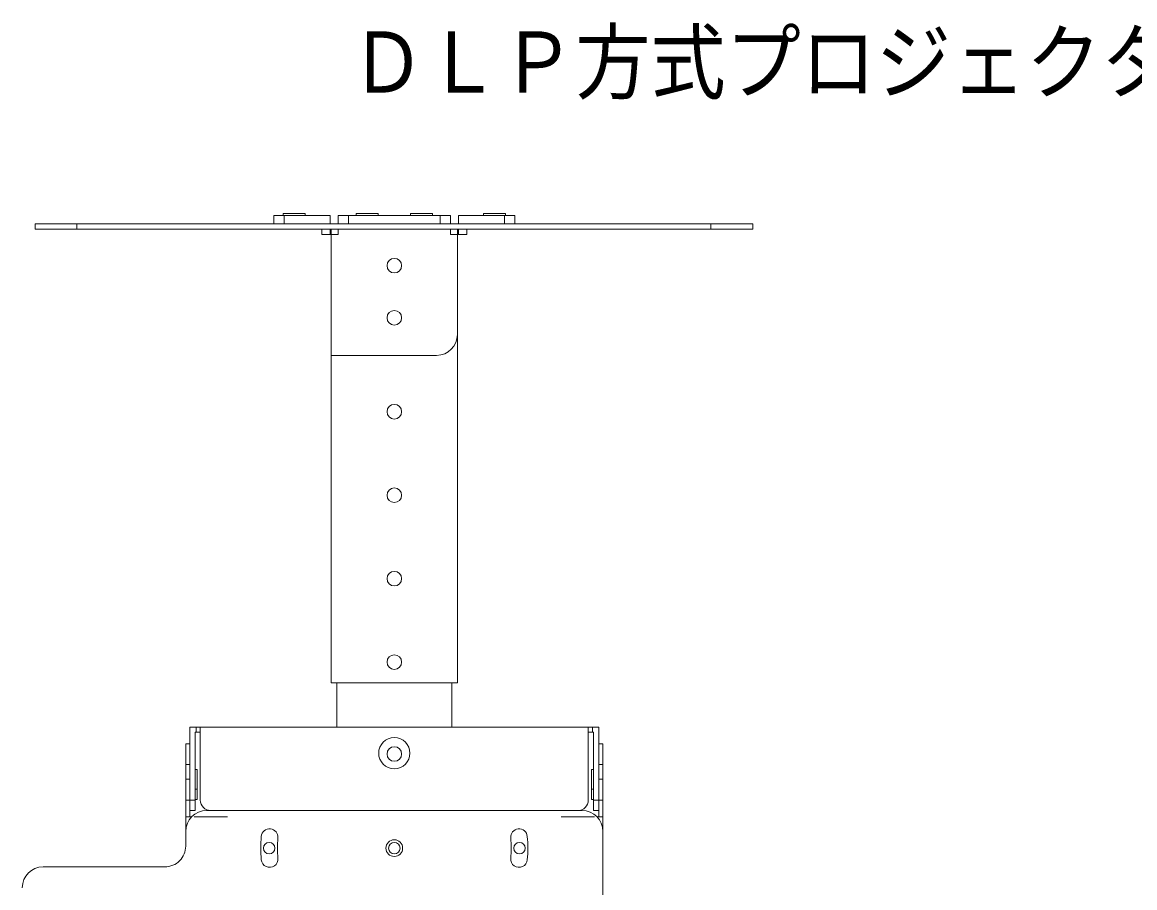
# Model space of a CAD drawing. Units: millimetres, scale not verified. Extents: x -63 to 62, y -56 to 57.
# Drawn here: x -51.3 to 2.1, y 15.3 to 56.8 of the extents above; entities that cross this region are included whole.
import ezdxf
from ezdxf.enums import TextEntityAlignment as Align

# ---------------------------------------------------------------- set-up
doc = ezdxf.new("R2010")
doc.units = ezdxf.units.MM
doc.header["$LTSCALE"] = 0.125
doc.layers.add('0-3_MOJI1', color=7, linetype='Continuous')
doc.layers.add('0-4_GAIKEI', color=7, linetype='Continuous', lineweight=18)
doc.styles.add('ＭＳ ゴシック', font='')
doc.styles.get('ＭＳ ゴシック').set_extended_font_data('MS Gothic')

msp = doc.modelspace()

# ---------------------------------------------------------------- linework, layer by layer
at = {"layer": '0-4_GAIKEI', "color": 1}
for p, q in [((-39.1893, 47.5111), (-38.6893, 47.5111)), ((-39.1893, 47.1111), (-39.1893, 47.5111)), ((-38.7443, 47.5111), (-38.7443, 47.6111)), ((-37.6843, 47.6111), (-38.7443, 47.6111)), ((-38.6893, 47.5111), (-38.6893, 47.1111)), ((-36.4893, 47.5111), (-38.6893, 47.5111)), ((-37.6843, 47.5111), (-37.6843, 47.6111)), ((-36.4893, 47.1111), (-36.4893, 47.5111)), ((-36.1143, 47.1111), (-36.1143, 47.5111)), ((-36.1143, 47.5111), (-35.6143, 47.5111)), ((-35.6143, 47.5111), (-35.6143, 47.1111)), ((-31.2143, 47.5111), (-35.6143, 47.5111)), ((-35.2443, 47.6111), (-35.2443, 47.6111)), ((-35.2443, 47.6111), (-35.2443, 47.6111)), ((-35.2443, 47.6111), (-35.2443, 47.5111)), ((-34.1843, 47.5111), (-34.1843, 47.6111)), ((-32.6443, 47.6111), (-32.6443, 47.5111)), ((-31.5843, 47.5111), (-31.5843, 47.6111)), ((-31.2143, 47.1111), (-31.2143, 47.5111)), ((-31.2143, 47.5111), (-30.7143, 47.5111)), ((-30.7143, 47.5111), (-30.7143, 47.1111)), ((-28.1393, 47.5111), (-30.3393, 47.5111)), ((-30.3393, 47.5111), (-30.3393, 47.1111)), ((-29.1443, 47.6111), (-29.1443, 47.5111)), ((-28.0843, 47.6111), (-29.1443, 47.6111)), ((-28.1393, 47.1111), (-28.1393, 47.5111)), ((-28.1393, 47.5111), (-27.6393, 47.5111)), ((-28.0843, 47.5111), (-28.0843, 47.6111)), ((-27.6393, 47.5111), (-27.6393, 47.1111)), ((-50.633, 47.1111), (-48.633, 47.1111)), ((-48.633, 47.1111), (-48.633, 46.8611)), ((-18.233, 47.1111), (-48.633, 47.1111)), ((-18.233, 46.8611), (-18.233, 47.1111)), ((-18.233, 47.1111), (-16.233, 47.1111)), ((-16.233, 47.1111), (-16.233, 46.8611)), ((-48.633, 46.8611), (-18.233, 46.8611)), ((-36.8893, 46.6111), (-36.8893, 46.8611)), ((-36.1143, 46.6111), (-36.8893, 46.6111)), ((-36.4893, 46.6111), (-36.4893, 46.8611)), ((-36.4393, 46.8611), (-36.4393, 46.6111)), ((-36.4393, 46.8611), (-36.4393, 25.1111)), ((-36.1143, 46.8611), (-36.1143, 46.6111)), ((-30.7143, 46.6111), (-30.7143, 46.8611)), ((-29.9393, 46.6111), (-30.7143, 46.6111)), ((-30.3893, 46.8611), (-30.3893, 46.6111)), ((-30.3893, 25.1111), (-30.3893, 46.8611)), ((-30.3393, 46.8611), (-30.3393, 46.6111)), ((-29.9393, 46.8611), (-29.9393, 46.6111)), ((-16.233, 46.8611), (-18.233, 46.8611)), ((-36.4393, 40.8111), (-31.3893, 40.8111)), ((-36.4393, 25.1111), (-30.3893, 25.1111)), ((-36.1643, 25.1111), (-36.1643, 22.9963)), ((-30.6643, 22.9963), (-30.6643, 25.1111)), ((-43.2143, 22.9963), (-42.9143, 22.9963)), ((-43.2143, 22.1963), (-43.2143, 22.9963)), ((-42.9143, 22.9963), (-42.9143, 22.7463)), ((-42.9143, 22.9963), (-42.7143, 22.9963)), ((-42.7143, 22.9963), (-24.1143, 22.9963)), ((-42.7143, 22.9963), (-42.7143, 19.4963)), ((-24.1143, 22.9963), (-23.9143, 22.9963)), ((-24.1143, 19.4963), (-24.1143, 22.9963)), ((-23.9143, 22.7463), (-23.9143, 22.9963)), ((-23.9143, 22.9963), (-23.6143, 22.9963)), ((-23.6143, 22.9963), (-23.6143, 22.1963)), ((-42.9643, 22.7463), (-42.9143, 22.7463)), ((-42.9643, 19.4963), (-42.9643, 22.7463)), ((-42.9143, 22.7463), (-42.7143, 22.7463)), ((-24.1143, 22.7463), (-23.9143, 22.7463)), ((-23.9143, 22.7463), (-23.8643, 22.7463)), ((-23.8643, 22.7463), (-23.8643, 19.4963)), ((-43.4143, 21.1963), (-43.4143, 22.1963)), ((-43.4143, 22.1963), (-43.2143, 22.1963)), ((-43.2143, 21.1963), (-43.2143, 22.1963)), ((-23.6143, 22.1963), (-23.6143, 21.1963)), ((-23.6143, 22.1963), (-23.4143, 22.1963)), ((-23.4143, 22.1963), (-23.4143, 21.1963)), ((-43.4143, 21.1963), (-43.2143, 21.1963)), ((-43.4143, 20.4963), (-43.4143, 21.1963)), ((-43.2143, 20.4963), (-43.2143, 21.1963)), ((-42.8643, 20.9713), (-42.9643, 20.9713)), ((-42.8643, 20.0213), (-42.8643, 20.9713)), ((-23.8643, 20.9713), (-23.9643, 20.9713)), ((-23.9643, 20.9713), (-23.9643, 20.0213)), ((-23.6143, 21.1963), (-23.4143, 21.1963)), ((-23.6143, 21.1963), (-23.6143, 20.4963)), ((-23.4143, 21.1963), (-23.4143, 20.4963)), ((-43.2143, 20.4963), (-43.4143, 20.4963)), ((-43.4143, 19.4963), (-43.4143, 20.4963)), ((-43.2143, 19.4963), (-43.2143, 20.4963)), ((-23.4143, 20.4963), (-23.6143, 20.4963)), ((-23.6143, 20.4963), (-23.6143, 19.4963)), ((-23.4143, 20.4963), (-23.4143, 19.4963)), ((-42.9643, 20.0213), (-42.8643, 20.0213)), ((-42.8643, 19.5213), (-42.8643, 20.0213)), ((-23.9643, 20.0213), (-23.8643, 20.0213)), ((-23.9643, 20.0213), (-23.9643, 19.5213)), ((-43.4143, 18.6963), (-43.4143, 19.4963)), ((-43.4143, 19.4963), (-43.2143, 19.4963)), ((-42.9643, 19.4963), (-43.2143, 19.4963)), ((-43.2143, 18.9963), (-43.2143, 19.4963)), ((-42.9643, 19.5213), (-42.8643, 19.5213)), ((-42.9643, 18.9963), (-42.9643, 19.4963)), ((-23.9643, 19.5213), (-23.8643, 19.5213)), ((-23.6143, 19.4963), (-23.8643, 19.4963)), ((-23.8643, 19.4963), (-23.8643, 18.9963)), ((-23.6143, 19.4963), (-23.6143, 18.9963)), ((-23.6143, 19.4963), (-23.4143, 19.4963)), ((-23.4143, 19.4963), (-23.4143, 18.6963)), ((-43.4143, 18.6963), (-43.4143, 17.9963)), ((-43.1261, 18.6963), (-43.4143, 18.6963)), ((-42.9643, 18.9963), (-43.2143, 18.9963)), ((-43.2143, 18.6963), (-43.2143, 18.9963)), ((-43.0143, 18.6963), (-41.4143, 18.6963)), ((-43.0143, 18.6963), (-41.4143, 18.6963)), ((-42.4143, 18.9963), (-24.4143, 18.9963)), ((-25.4143, 18.6963), (-23.8143, 18.6963)), ((-25.4143, 18.6963), (-23.8143, 18.6963)), ((-23.6143, 18.9963), (-23.8643, 18.9963)), ((-23.4143, 18.6963), (-23.7026, 18.6963)), ((-23.6143, 18.9963), (-23.6143, 18.6963)), ((-23.4143, 17.9963), (-23.4143, 18.6963)), ((-43.4143, 17.2963), (-43.4143, 17.9963)), ((-23.4143, 17.9963), (-23.4143, 14.0463)), ((-44.4143, 16.2963), (-50.2514, 16.2963))]:
    msp.add_line(p, q, dxfattribs=at)
for points in [[(-34.1843, 47.6111), (-34.7143, 47.6111), (-35.2443, 47.6111)], [(-31.5843, 47.6111), (-32.1143, 47.6111), (-32.6443, 47.6111)], [(-48.633, 46.8611), (-50.633, 46.8611), (-50.633, 47.1111)]]:
    msp.add_lwpolyline(points, dxfattribs=at)
for centre, radius in [((-33.4143, 45.1111), 0.35), ((-33.4143, 42.6111), 0.35), ((-33.4143, 38.1111), 0.35), ((-33.4143, 34.1111), 0.35), ((-33.4143, 30.1111), 0.35), ((-33.4143, 26.1111), 0.35), ((-33.4143, 21.7463), 0.75), ((-33.4143, 21.7063), 0.35), ((-39.4143, 17.1963), 0.275), ((-33.4143, 17.1963), 0.4), ((-33.4143, 17.1963), 0.275), ((-27.4143, 17.1963), 0.275)]:
    msp.add_circle(centre, radius, dxfattribs=at)
for centre, radius, start, end in [((-31.3893, 41.8111), 1, 270, 0), ((-42.2143, 19.4963), 0.5, 179.99998, 269.99996), ((-24.6143, 19.4963), 0.5, 269.99996, 0), ((-42.4143, 17.9963), 1, 90, 179.99998), ((-24.4143, 17.9963), 1, 0, 89.99998), ((-33.4143, 17.1963), 6.4, 174.99996, 184.99995), ((-39.3915, 17.7193), 0.4, 355.00005, 174.99996), ((-33.4143, 17.1963), 5.6, 174.99996, 184.99995), ((-27.4372, 17.7193), 0.4, 5.00004, 184.99995), ((-33.4143, 17.1963), 5.6, 354.99997, 4.99997), ((-33.4143, 17.1963), 6.4, 354.99997, 4.99997), ((-44.4143, 17.2963), 1, 269.99996, 0), ((-39.3915, 16.6734), 0.4, 184.99995, 4.99997), ((-27.4372, 16.6734), 0.4, 174.99996, 354.99997), ((-50.2514, 15.2963), 1, 90, 179.99998)]:
    msp.add_arc(centre, radius, start, end, dxfattribs=at)

# ---------------------------------------------------------------- texts
at = {"layer": '0-3_MOJI1', "style": 'ＭＳ ゴシック', "width": 0.9}
msp.add_text('ＤＬＰ方式プロジェクター天吊り金具付', height=2.933, dxfattribs=at).set_placement((-35.5324, 52.5248), align=Align.BOTTOM_LEFT)

doc.saveas('drawing.dxf')
